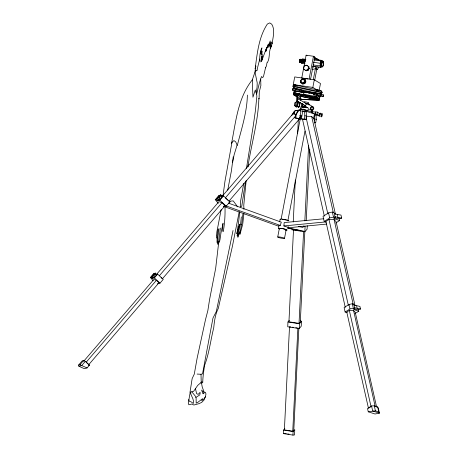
<?xml version="1.0" encoding="UTF-8"?>
<svg xmlns="http://www.w3.org/2000/svg" width="458" height="458" viewBox="0 0 458 458"><rect width="100%" height="100%" fill="white"/><g stroke="black" fill="none" stroke-linecap="round" stroke-linejoin="round"><path stroke-width="0.69" d="M243.908 213.439L242.723 224.22L240.003 234.29L239.774 233.551L241.87 223.006L242.9 214.115M225.015 207.256C225.21 215.266 224.735 223.55 223.292 231.376L222.977 231.542L222.622 230.265L222.943 223.641M247.372 95.087C247.045 112.365 241.498 128.881 237.29 145.461L235.727 141.894L233.918 140.56L231.96 142.404L231.525 143.451C235.904 121.576 237.857 97.966 252.312 79.847L254.86 72.393L255.85 65.906L255.14 68.998C257.19 53.695 258.638 37.27 267.34 24.068L269.728 22.9L271.76 24.222C275.292 29.947 272.957 37.132 272.207 43.35L272.172 42.96L271.462 46.344L271.451 45.68L270.495 48.193L271.17 41.878L270.186 45.399L270.546 43.207L268.835 47.529L270.254 40.905L267.587 47.558L268.348 44.117L265.829 51.365L267.02 47.065L265.995 50.145L266.619 47.741L261.466 61.492L262.543 57.834L261.827 59.443L262.342 57.616L261.157 60.748L262.388 55.928L261.386 58.326L262.091 54.954L262.096 53.935L261.695 54.502L262.01 52.544L261.592 53.157L262.079 51.153L260.682 54.101L260.642 52.367L262.005 47.924L261.621 48.142C260.138 52.407 259.062 57.565 260.23 61.91M289.324 320.405L287.962 321.991L287.727 326.772L299.229 328.569L301.227 326.233L301.461 321.453L300.208 320.228M293.24 221.97L295.33 179.965M297.637 133.69L298.341 119.452L300.368 119.767M292.943 435.1L293.114 431.556L294.775 429.615L294.505 434.974L292.943 435.1L283.399 433.611L283.576 430.068L284.819 428.614M290.91 326.978L289.513 326.76L284.384 429.896L292.754 431.201L297.883 328.065M300.917 230.849L293.515 229.693L288.935 321.791L299.028 323.365L303.608 231.267M298.868 328.254L293.807 429.97L292.754 431.201M299.229 328.569L299.469 323.783L301.461 321.453M304.851 220.911L308.606 145.449M306.225 220.653L309.763 149.457M307.272 225.76L307.1 229.16L304.833 231.811L291.757 229.773M221.151 209.627L216.852 231.966L216.6 235.36L216.937 238.16L217.138 237.731M300.671 61.446L299.446 61.263L299.343 60.135L299.813 59.357L301.038 59.534M299.366 61.715L301.204 61.985L301.456 62.654L299.618 62.385L299.435 60.193L299.75 59.677M299.727 60.679L299.801 61.435M305.039 63.834L301.639 63.336L301.353 61.263M313.123 66.977L313.066 66.376L313.003 67.206M321.608 66.851L320.663 67.423L320.108 65.941L320.268 63.284L321.052 60.994L321.997 60.427L322.369 61.412M320.394 65.586L321.167 61.538L321.94 61.069L323.159 61.246L323.617 62.46L323.485 64.635L322.844 66.507L322.071 66.971L320.846 66.794L320.394 65.586L321.613 65.763L322.071 66.971M321.613 65.763L321.745 63.588L322.386 61.715L323.159 61.246M312.064 112.433L311.967 111.586L311.56 112.422M219.033 228.588L218.054 235.818L217.642 244.206L218.065 244.16L218.798 241.572L220.372 228.09M239.219 211.722L232.429 246.192L218.277 308.452C215.249 314.348 214.378 321.184 213.749 327.722C210.623 340.191 209.209 353.221 204.611 365.272C203.724 371.106 202.825 376.676 202.745 382.573L201.938 381.915L201.715 384.188L202.259 387.119L204.188 392.231L205.442 392.34L205.963 393.954L205.505 396.554L203.993 400.046L201.732 402.387L198.818 403.71L193.843 405.032L191.868 404.019L188.862 404.78L188.29 403.069L190.23 392.22M326.674 224.076L289.17 227.683L283.868 225.943L284.206 222.577L323.835 218.764M227.718 190.127L231.433 170.708L233.236 156.813M218.798 241.572L215.684 268.256L209.535 299.75L207.875 310.478L205.499 319.632L197.106 358.305L194.278 374.134L192.154 378.571L190.001 392.283L193.602 391.327L197.724 385.39L201.211 382.384L201.01 374.278L202.522 373.877L212.964 318.11L216.359 311.394L233.036 230.511M246.169 180.486L243.776 205.218L243.902 209.358M248.07 166.334L248.259 164.92M222.994 195.847L224.981 181.202L231.96 142.404M241.337 216.897L240.627 224.065L240.971 224.58L241.463 224.368M218.174 228.994L217.224 235.269L216.977 242.408L217.436 242.711L217.647 242.076M300.86 95.029L303.665 94.199L304.015 91.926L314.24 93.844M304.868 92.361L304.942 91.875L314.44 93.661M316.965 94.354L316.61 96.632L303.665 94.199M288.248 226.596L288.036 227.964L303.299 231.044M246.444 168.452L253.28 125.584L255.432 110.533L256.864 96.357L256.64 94.108L255.295 89.997L252.942 97.233L252.312 79.847M239.637 212.106C238.996 219.405 238.131 226.636 236.815 233.786L239.586 224.334L237.061 235.733L237.336 235.847L238.303 233.597M240.387 224.569L237.805 235.693L237.891 237.255L240.187 231.032M245.477 181.626L241.772 206.174L240.261 206.867L240.565 201.343L243.713 183.458M256.108 92.653L257.064 87.346L257.219 82.892L255.106 72.61L255.701 70.458L255.782 71.288L256.079 70.314L256.852 70.555L257.35 70.063L257.173 69.175L259.783 58.95M247.852 167.073C251.333 144.167 258.203 121.673 258.873 98.396L259.068 98.957L259.297 91.823L260.877 85.566L260.705 78.948M297.145 95.951L296.429 99.695L296.612 101.579L300.156 102.644L298.398 102.082M300.912 95.321L301.146 94.102M271.056 46.716C268.48 51.68 270.22 58 267.346 62.626L266.985 62.626L266.482 65.918L265.428 67.858M320.531 93.93L293.578 88.091L296.887 89.104L293.578 88.091L293 85.892L294.185 84.913L295.055 84.948L321.132 90.753L322.117 92.201L321.997 92.837L320.531 93.93L318.396 93.838M294.391 85.24L293.263 84.558L294.723 76.927L314.297 79.784L320.474 83.516L319.146 90.455M292.399 90.14L292.983 88.417L295.994 88.646L302.429 90.295L302.188 91.566L301.845 92.018L294.923 91.005L292.399 90.14L292.983 88.417M296.876 96.827L293.372 94.709L293.618 93.438L319.478 99.043L319.237 100.313L300.958 99.294M296.08 94.148L293.75 92.739L294.11 90.833L303.866 92.797M293.75 92.739L294.614 92.774L294.981 90.867M292.742 89.688L295.748 89.917L295.994 88.646M296.984 101.928L297.671 98.321L297.231 97.308L297.5 95.917M294.116 114.363L294.775 110.922L303.144 109.187L311.268 111.838L314.423 113.985L313.501 118.799M301.742 78.083L306.11 55.189L313.449 56.26L314.801 57.078L310.564 79.28M302.188 91.566L299.664 90.695L299.904 89.424M295.038 117.906L295.685 114.534L298.026 110.538L298.719 110.361L301.049 110.893L299.578 118.599L295.038 117.906L299.578 118.599M295.731 117.729L296.372 114.357L298.719 110.361M297.792 111.781L298.118 110.057M300.614 100.239L300.666 96.627M278.424 228.359L278.922 225.742M279.672 221.821L280.17 219.205M301.089 106.479L302.022 106.222L302.469 103.857L302.91 103.955L302.463 106.325L303.024 106.645L302.498 106.794A3.401 0.435 10.8 0 1 303.734 106.869M277.714 237.032L279.317 228.628M281.189 218.827L300.694 116.578M303.894 111.523L302.778 111.162L306.213 111.815L306.534 116.223L305.887 119.601L302.978 119.418L301.307 118.868L303.144 109.187L306.305 111.334L314.423 113.985M309.081 79.154L313.449 56.26M305.887 119.601L304.215 119.051L304.862 115.679L304.536 111.271M313.306 79.669L315.82 66.484M317.331 90.134L312.837 87.415L314.297 79.784M284.515 238.332A3.464 0.441 10.8 0 0 279.495 236.986A3.464 0.441 10.8 0 0 279.34 237.731A3.464 0.441 10.8 0 0 284.515 238.332L286.118 229.927M287.853 220.825L304.954 131.183M314.657 80.488L316.776 69.381M314.194 93.106L313.953 94.377L320.875 95.39L323.4 96.26L323.64 94.989L321.115 94.119L314.194 93.106L313.856 93.558M312.516 112.078L312.768 110.744L311.938 110.132L307.89 109.496M316.959 94.611L317.205 93.34M315.19 113.968L317.079 114.26L319.386 115.96L317.497 115.662L315.19 113.968L315.602 111.815L317.491 112.113L319.798 113.807M314.268 120.901L314.652 118.874L314.331 114.466L316.003 115.01L316.323 119.418L315.682 122.79L314.514 122.721M319.237 100.313L318.848 100.084L319.094 98.808L317.629 99.901L294.317 95.001L293.618 93.438M319.592 96.203L319.976 96.438L319.615 98.344L319.226 98.109L319.592 96.203L313.438 94.869M317.079 114.26L317.491 112.113M320.875 95.39L321.115 94.119M232.624 162.378L234.135 154.77L237.038 145.249M320.062 114.66L320.342 113.945M223.407 206.312L278.063 226L280.267 225.433L281.298 222.176L228.645 203.203M256.64 94.108L259.577 82.343L261.507 76.526L262.44 77.517L262.915 77.385L263.579 76.097L265.566 67.721M299.44 60.508L300.225 59.208L302.062 59.477L301.633 59.735M299.824 60.427L299.509 60.948L299.406 60.679M300.774 59.637L300.66 61.509L304.736 62.105M321.19 61.801L320.623 63.467L320.503 65.402L320.909 66.479M223.126 223.161L220.968 232.887L220.04 239.414L219.445 241.961L218.907 242.459M311.268 111.838L311.938 110.132M315.688 113.744C315.075 114.906 315.161 112.033 315.802 112.244M319.421 115.405C318.591 116.492 319.323 112.651 319.627 114.219M153.281 275.31L152.817 276.174L151.73 276.455L152.989 277.622L154.443 277.25L156.367 275.006L155.84 273.649L155.21 273.06L153.281 275.31L154.443 277.25M155.21 273.06L154.747 273.93L153.653 274.21M218.042 198.228L220.756 194.696L222.073 196.9L219.886 199.453L218.231 199.877L216.8 198.549L218.042 198.228L220.756 194.696M291.649 115.571L293.99 111.58L294.683 111.403L292.668 114.826M306.494 65.225L308.858 66.691L309.23 68.597L308.171 70.292L306.299 70.784L303.94 69.318L303.562 67.412L304.622 65.717L306.494 65.225L307.266 65.694M306.299 70.784L305.526 70.314L307.398 69.822L308.457 68.127L308.085 66.227L308.858 66.691M301.616 79.223L300.557 80.917L300.929 82.824L302.904 84.054L304.776 83.562L305.835 81.868L305.463 79.961L303.488 78.73L301.616 79.223L302.005 79.457M302.95 79.188L304.53 80.167L304.81 81.598L304.015 82.864L302.606 83.236L301.032 82.257L300.751 80.826L301.547 79.555L303.339 79.417M302.606 83.236L302.223 83.001L303.625 82.635L304.421 81.364L304.141 79.932L304.53 80.167M302.904 84.054L302.52 83.82L304.393 83.327L305.452 81.633L305.08 79.732L305.463 79.961M302.996 83.471L304.788 83.333L305.578 82.062L305.297 80.637M312.087 69.587L316.1 68.534L317.239 66.719M316.117 69.702L317.451 69.353L318.968 66.931M205.505 396.554L204.119 398.741L201.68 400.824L202.596 398.643L197.867 402.313L196.173 403.12L196.116 398.34L195.663 396.542L191.805 391.802M201.938 381.915L201.108 383.22L201.056 382.516M302.085 90.747L302.429 90.295M323.302 95.436L323.64 94.989M323.4 96.26L323.056 96.707L316.787 95.831M299.028 323.365L300.299 321.882L305.102 226.378L303.041 226.052M215.249 199.711L218.953 195.394L219.657 195.211L215.958 199.528L215.249 199.711L218.294 203.341M153.178 280.794L150.367 277.474L153.625 273.678L154.243 273.518L155.085 274.296M150.367 277.474L150.991 277.313L154.243 273.518M219.886 199.453L219.279 197.913L221.472 195.36M215.958 199.528L217.39 200.856L218.775 199.241M153.911 275.893L155.84 273.649M221.878 196.654L293.143 113.544L296.028 114.569M150.991 277.313L152.245 278.487L153.178 277.399M217.39 200.856L219.823 200.232L223.521 195.915L229.899 201.846L226.2 206.157L223.653 206.816M78.564 365.106L82.211 360.852L83.596 360.498L85.377 361.31L89.482 365.129L87.066 367.946L84.283 368.661L78.948 366.28L78.564 365.106L79.944 364.751L83.596 360.498M156.195 274.783L218.913 201.652L221.958 202.734L225.101 205.659L162.39 278.79L161.044 277.537M152.245 278.487L154.386 277.937L157.644 274.136L163.26 279.351L160.002 283.153L157.312 283.84M83.625 361.339L153.859 279.437L156.384 280.336L158.995 282.758L88.766 364.66M295.673 115.863L225.342 197.885L227.895 200.255M85.377 361.31L81.73 365.564L78.948 366.28M159.247 275.871L221.958 202.734M156.384 280.336L86.156 362.238L88.239 364.179M228.914 201.205L300.179 118.101M228.794 203.163L230.683 201.114L233.225 200.879L237.656 206.856M295.055 84.948L293.864 85.932L293.744 86.568L294.448 88.131M304.971 92.253L306.076 91.8L305.475 91.554L320.142 93.701L321.608 92.608L321.728 91.966L320.749 90.518L315.86 89.802M300.082 98.487L302.486 99.455L318.012 100.136L319.478 99.043M195.887 397.441L199.774 394.928L200.266 392.689L199.928 392.517L198.159 394.407L196.579 393.588L195.48 388.624M339.126 217.968L339.693 220.504L333.79 218.575L335.199 217.687L334.054 212.621L332.336 212.06L328.552 212.878L323.033 216.365L324.178 221.437L326.159 222.084M324.178 221.437L329.697 217.951L333.481 217.126L335.199 217.687M355.03 305.612L336.115 221.752L334.088 219.611L328.97 219.422L325.878 221.374L345.263 307.312M334.26 213.542L337.271 214.521L340.987 215.06L341.662 218.06L340.958 218.506L337.546 218.735L334.872 217.865M335.708 223.017L339.693 220.504M358.345 309.282L358.774 311.194L353.582 309.499L354.818 308.721L353.811 304.255L352.299 303.763L348.973 304.49L344.113 307.558L345.12 312.018L347.158 312.682M345.12 312.018L349.975 308.95L353.307 308.228L354.818 308.721M376.648 407.202L355.259 312.356L353.576 310.581L349.328 310.421L346.769 312.041L368.472 408.278L370.522 406.985M353.994 305.068L359.914 306.408L360.509 309.047L356.885 309.642L354.532 308.875M354.921 313.633L358.774 311.194M371.547 405.943L367.516 408.484L368.266 411.794L375.022 413.998L379.436 413.145L378.308 408.147L377.632 406.916L374.283 405.822L371.547 405.943L372.675 410.94L379.436 413.145L378.76 411.914L377.632 406.916M305.125 60.067L299.555 59.511M299.446 61.263L300.929 61.286L300.66 61.509M299.618 62.385L300.047 62.128M301.639 63.336L302.24 62.975M323.102 61.567L322.415 61.985L321.842 63.645L321.728 65.58L322.129 66.656L322.816 66.238L323.388 64.578L323.503 62.643L323.102 61.567L321.877 61.389M296.921 94.692L298.725 93.655M297.294 94.497L299.08 93.558M297.769 94.497L299.549 93.552M304.616 92.333L305.858 91.789M301.209 92.751L304.015 91.926M303.82 92.207L304.942 91.875M297.809 101.951L300.156 102.644L297.809 101.951A2.622 0.653 -77.3 0 1 297.528 105.575A2.622 0.653 -77.3 0 1 296.315 106.416M301.541 104.115L302.469 103.857M305.635 65.792L306.883 65.46M305.91 70.549L307.782 70.057L308.841 68.362L308.469 66.456M303.144 109.187L299.801 110.046L300.471 108.34L301.816 108.552M300.356 111.071L301.049 110.893M295.685 114.534L296.372 114.357M218.987 195.995L220.229 195.681M221.701 196.385L223.521 195.915M223.928 205.963L225.101 205.659M156.041 274.548L157.644 274.136M88.371 365.415L89.482 365.129M368.266 411.794L375.411 410.82L378.76 411.914M294.775 110.922L297.912 110.372M285.632 229.996C286.656 229.177 279.111 227.74 279.741 228.868M283.868 225.943L325.621 221.924M283.399 433.611L286.324 433.697M335.496 214.424L313.942 118.862L311.64 116.429L306.471 116.24L304.862 115.679M293 85.892L322.117 92.201M292.874 86.528L321.997 92.837M302.251 90.764L305.789 91.623M311.995 93.558L314.131 93.65M293.372 94.709L318.848 100.084M317.846 96.34L319.976 96.438M310.043 97.159L317.806 97.497M313.936 98.092L319.615 98.344M197.129 374.066L201.01 374.278M305.034 111.746L306.213 111.815M314.829 114.935L316.003 115.01M301.307 118.868L304.215 119.051M301.353 92.522L302.555 92.613M282.134 219.302L286.256 220.017M315.963 89.825L320.749 90.518M313.467 56.878L314.801 57.078M314.606 58.464L317.274 58.853L318.625 59.672L317.291 59.477M313.885 59.242L321.997 60.427M314.291 60.009L321.052 60.994M321.167 61.538L322.386 61.715M305.887 59.38L302.486 58.882L301.885 59.248L305.286 59.74M299.795 59.466L305.532 60.336M299.343 60.135L305.303 61M313.507 62.294L320.268 63.284M320.526 63.404L321.745 63.588M299.297 60.862L305.257 61.773M302.973 61.641L305.011 61.939M301.284 62.397L304.685 62.889M313.346 64.956L320.108 65.941M313.077 66.233L314.457 66.439M313.226 66.336L320.663 67.423M302.406 78.181L307.747 78.959M293.263 84.558L312.837 87.415M305.475 91.554L320.142 93.701M334.935 216.537L337.947 217.521L341.662 218.06M354.589 307.707L360.509 309.047M311.967 111.586L315.751 112.176M299.647 117.626L300.998 117.838M299.177 230.403L287.418 228.187M287.962 321.991L299.469 323.783M292.301 327.195L293.698 327.413M295.788 327.739L297.185 327.957M283.576 430.068L293.114 431.556M287.693 433.909L289.055 434.121M305.543 92.487L306.9 92.745M308.257 92.997L309.619 93.255M313.009 93.89L314.365 94.148M301.541 95.155L311.761 97.079M295.748 89.917L299.664 90.695M298.29 226.504L303.144 227.483M300.854 90.318L306.076 91.8M314.726 96.558L316.083 96.856M294.614 92.774L319.226 98.109M317.869 98.63L295.427 93.77L294.236 94.749L294.483 93.478L295.187 95.041M297.231 97.308L300.402 98.023M297.671 98.321L300.843 99.037M302.022 106.222L302.463 106.325M301.089 106.714L302.022 106.926A3.401 0.435 10.8 0 0 302.446 107.229M299.864 115.479L301.862 115.931M294.849 85.114L297.494 85.921M314.652 118.874L316.323 119.418M314.566 122.429L315.682 122.79M226.281 205.98L280.267 225.433M286.943 220.218L287.784 220.579M87.066 367.946L79.944 364.751M308.349 104.081L312.986 106.823A1.838 1.769 -59.4 0 1 312.831 109.972A1.838 1.769 -59.4 0 1 310.226 108.351A1.838 1.769 -59.4 0 1 312.986 106.823M307.41 104.315L299.274 99.512A1.162 1.116 -59.4 0 0 297.66 101.058M298.049 101.487L306.184 106.29M314.297 57.319L315.201 57.863M317.818 59.54L319.169 60.359L314.417 57.399M306.11 55.189L307.009 55.733M316.1 68.534L317.451 69.353M308.457 68.127L309.23 68.597M303.562 67.412L303.952 67.647M307.398 69.822L308.171 70.292M303.94 69.318L304.707 69.782M303.488 78.73L303.877 78.965M305.452 81.633L305.835 81.868M301.547 79.555L301.931 79.789M304.421 81.364L304.81 81.598M305.194 81.827L305.578 82.062M300.751 80.826L301.141 81.06M303.625 82.635L304.015 82.864M304.398 83.098L304.788 83.333M304.393 83.327L304.776 83.562M301.032 82.257L301.416 82.486M300.929 82.824L301.318 83.058L300.946 81.152M317.629 99.901L318.012 100.136M295.393 92.745L297.7 94.136M294.317 95.001L297.202 96.747M218.563 197.249L219.279 197.913M219.823 200.232L226.2 206.157M154.386 277.937L160.002 283.153M301.049 59.471L301.187 59.941M299.813 59.357L299.961 59.763M188.793 399.496L189.183 401.174L191.427 402.027L193.299 403.475C194.404 399.164 190.82 396.141 190.454 392.163M337.271 214.521L337.947 217.521M356.645 305.933L357.24 308.572M311.64 116.429L333.35 212.689M334.088 219.611L353.158 304.164M332.336 212.06L333.481 217.126M352.299 303.763L353.307 308.228M353.576 310.581L375.279 406.819M374.283 405.822L375.411 410.82M328.552 212.878L329.697 217.951M348.973 304.49L349.975 308.95M306.139 117.609L327.848 213.869M328.97 219.422L348.355 305.36M349.328 310.421L371.037 406.664M302.469 119.132L324.338 216.09M307.753 107.412A1.838 1.769 -59.4 0 1 305.629 106.09A1.838 1.769 -59.4 0 1 307.003 103.88A1.838 1.769 -59.4 0 1 309.127 105.203M280.542 219.571A4.448 0.567 10.8 0 1 283.8 219.371A4.448 0.567 10.8 0 1 288.872 220.945M279.403 228.966A4.448 0.567 10.8 0 1 279.993 228.267A4.448 0.567 10.8 0 1 286.147 229.498A4.448 0.567 10.8 0 1 285.557 230.197M305.36 105.472A1.523 0.504 -81.8 0 1 304.559 107.344A1.523 0.504 -81.8 0 1 304.484 105.082M302.933 106.531A0.99 0.326 -81.8 0 1 302.618 105.907A0.99 0.326 -81.8 0 1 302.95 104.687A0.99 0.326 -81.8 0 1 303.322 105.1M298.084 106.811A2.622 0.653 -77.3 0 0 299.297 105.97A2.622 0.653 -77.3 0 0 299.578 102.352A2.656 0.664 -77.3 0 0 299.355 102.449M297.528 102.535A1.981 0.492 -77.3 0 1 297.694 104.315M297.437 105.306A1.981 0.492 -77.3 0 1 297.11 106.067M299.292 102.936A1.981 0.492 -77.3 0 1 299.349 105.22M299.206 105.701A1.981 0.492 -77.3 0 1 298.874 106.462M301.106 116.876A3.464 0.441 10.8 0 1 301.753 116.464M320.159 116.618A1.838 0.469 -81.1 0 1 319.833 114.7A1.838 0.469 -81.1 0 1 320.732 113.281M305.251 103.102A3.401 0.435 10.8 0 1 308.744 103.926A3.401 0.435 10.8 0 1 308.898 104.441M304.215 102.1A2.41 0.309 10.8 0 1 306.041 101.979A2.41 0.309 10.8 0 1 308.572 102.855M301.427 109.725A3.401 0.435 10.8 0 1 303.162 109.674M304.845 109.937A3.401 0.435 10.8 0 1 307.976 111.088M302.343 107.349A3.401 0.435 10.8 0 1 303.677 107A3.401 0.435 10.8 0 1 308.211 108.025M308.618 108.323A3.401 0.435 10.8 0 1 308.486 108.414M303.196 107.447A2.41 0.309 10.8 0 1 302.973 107.332M303.001 107.172A2.41 0.309 10.8 0 1 303.643 107.155M305.944 107.516A2.41 0.309 10.8 0 1 306.992 107.796M297.505 102.638A1.884 0.469 -77.3 0 1 297.545 104.309M297.299 105.243A1.884 0.469 -77.3 0 1 296.984 105.964M296.32 101.768A2.656 0.664 -77.3 0 1 296.67 104.367A2.656 0.664 -77.3 0 1 295.238 106.554M295.17 106.182A2.656 0.664 -77.3 0 1 295.158 105.672M295.868 102.523A2.656 0.664 -77.3 0 1 296.097 102.071M301.936 103.394A2.656 0.664 -77.3 0 1 301.456 106.485A2.656 0.664 -77.3 0 1 300.419 107.905M299.721 102.352A2.656 0.664 -77.3 0 1 299.435 106.027A2.656 0.664 -77.3 0 1 298.204 106.863M299.269 103.164A1.884 0.469 -77.3 0 1 299.458 105.243M299.326 105.701A1.884 0.469 -77.3 0 1 299.011 106.422M297.7 101.899A2.656 0.664 -77.3 0 1 297.408 105.575A2.656 0.664 -77.3 0 1 296.183 106.411M304.547 106.977A3.401 0.435 10.8 0 1 307.765 107.704M303.551 107.453A2.576 0.326 10.8 0 1 302.915 107.183M302.933 107.012A2.576 0.326 10.8 0 1 304.135 107.035M305.406 107.235A2.576 0.326 10.8 0 1 307.181 107.67M321.407 115.387C321.951 117.546 322.089 111.918 321.407 115.387M203.913 393.141L203.449 393.743L202.905 393.725L201.623 390.073L203.884 392.386L203.913 393.141M312.528 109.388A1.162 1.116 -59.4 0 0 312.625 107.395A1.162 1.116 -59.4 0 0 310.885 108.363A1.162 1.116 -59.4 0 0 312.528 109.388M321.86 116.349A1.838 0.469 -81.1 0 0 322.06 113.338A1.838 0.469 -81.1 0 0 321.167 115.628A1.838 0.469 -81.1 0 0 321.86 116.349M295.124 105.191A1.884 0.469 -77.3 0 0 295.484 102.186A1.884 0.469 -77.3 0 0 294.431 104.596A1.884 0.469 -77.3 0 0 295.124 105.191"/></g></svg>
